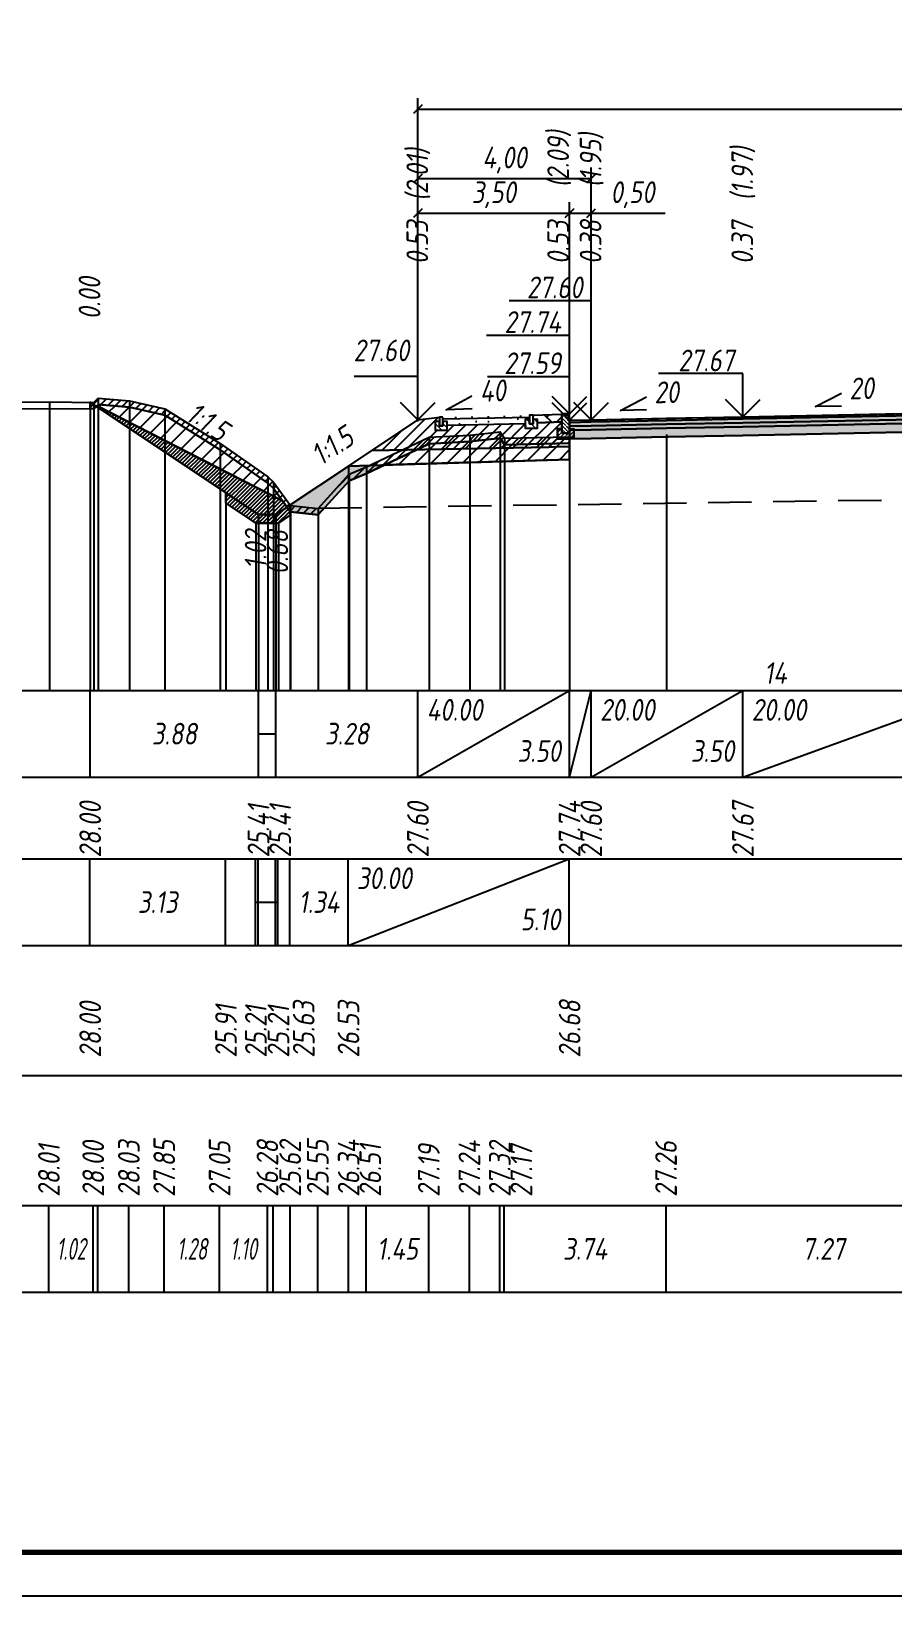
# Model space of a CAD drawing. Extents: x -717 to 1451, y -133302 to 233.
# Drawn here: x 98.2 to 197.6, y -108435.4 to -108255 of the extents above; entities that cross this region are included whole.
import ezdxf
from ezdxf.enums import TextEntityAlignment as Align

# ---------------------------------------------------------------- set-up
doc = ezdxf.new("R2010")
doc.units = 0
doc.linetypes.add('штриховая', pattern=[0.75, 0.5, -0.25])
for name, color, linetype in [('Интерполированный поперечник', 2, 'Continuous'), ('КОД_399', 252, 'Continuous'), ('Код_510', 7, 'Continuous'), ('Код_514', 1, 'Continuous'), ('Код_516', 1, 'Continuous'), ('Контур_0', 7, 'Continuous'), ('Контур_2660', 7, 'Continuous'), ('Контур_2665', 7, 'Continuous'), ('Контур_400', 7, 'Continuous'), ('Контур_508', 7, 'Continuous'), ('Контур_512', 7, 'Continuous'), ('Контур_513', 7, 'Continuous'), ('Красный поперечник', 1, 'Continuous'), ('Объём_2501', 7, 'Continuous'), ('Объём_2650', 7, 'Continuous'), ('Объём_2660', 7, 'Continuous'), ('Объём_2661', 7, 'Continuous'), ('Объём_2663', 7, 'Continuous'), ('Объём_2664', 7, 'Continuous'), ('Объём_2665', 7, 'Continuous'), ('Объём_2666', 7, 'Continuous'), ('Откосы', 7, 'Continuous'), ('Отметки покрытия', 7, 'Continuous'), ('Рабочие отметки', 7, 'Continuous'), ('Рабочие отметки доп.', 7, 'Continuous'), ('Слои выравнивания', 7, 'Continuous'), ('Таблица', 7, 'Continuous'), ('Уклоны проезжей части', 7, 'Continuous'), ('Черный поперечник', 3, 'Continuous')]:
    doc.layers.add(name, color=color, linetype=linetype)
for name, color, linetype, true_color in [('Контур_2540', 2, 'Continuous', 0xffff00), ('Контур_2562', 3, 'Continuous', 0x00ff00), ('Контур_2570', 7, 'Continuous', 0x80ff00), ('Контур_2583', 3, 'Continuous', 0x00ff00), ('Контур_2584', 3, 'Continuous', 0x00ff00), ('Контур_2725', 7, 'Continuous', 0x323232), ('Контур_2736', 4, 'Continuous', 0x00ffff), ('Контур_2737', 4, 'Continuous', 0x00ffff), ('Контур_2738', 4, 'Continuous', 0x00ffff), ('Контур_2739', 4, 'Continuous', 0x00ffff), ('Контур_2741', 4, 'Continuous', 0x00ffff), ('Контур_2742', 4, 'Continuous', 0x00ffff), ('Контур_2743', 4, 'Continuous', 0x00ffff), ('Контур_2744', 7, 'Continuous', 0xa4ffff), ('Контур_2745', 7, 'Continuous', 0xa4ffff), ('Контур_2747', 4, 'Continuous', 0x00ffff), ('Контур_2748', 4, 'Continuous', 0x00ffff), ('Контур_2749', 4, 'Continuous', 0x00ffff), ('Контур_2750', 4, 'Continuous', 0x00ffff), ('Контур_2751', 4, 'Continuous', 0x00ffff), ('Контур_2752', 4, 'Continuous', 0x00ffff), ('Контур_2760', 7, 'Continuous', 0x323232), ('Контур_2761', 7, 'Continuous', 0x323232), ('Контур_2762', 7, 'Continuous', 0x323232), ('Контур_2763', 7, 'Continuous', 0x323232), ('Контур_402', 7, 'Continuous', 0xff6464), ('Контур_703', 4, 'Continuous', 0x00ffff), ('Контур_705', 4, 'Continuous', 0x00ffff), ('Контур_707', 4, 'Continuous', 0x00ffff), ('Контур_720', 131, 'Continuous', 0xaaffff), ('Объём_2520', 7, 'Continuous', 0x80ffff), ('Объём_2540', 2, 'Continuous', 0xffff00), ('Объём_2562', 3, 'Continuous', 0x00ff00), ('Объём_2563', 7, 'Continuous', 0xff8000), ('Объём_2570', 7, 'Continuous', 0x80ff00), ('Объём_2583', 3, 'Continuous', 0x00ff00), ('Объём_2584', 3, 'Continuous', 0x00ff00), ('Объём_2594', 3, 'Continuous', 0x00ff00), ('Объём_2598', 3, 'Continuous', 0x00ff00), ('Объём_2600', 7, 'Continuous', 0x808000), ('Объём_2620', 2, 'Continuous', 0xffff00), ('Объём_2746', 2, 'Continuous', 0xffff00)]:
    doc.layers.add(name, color=color, linetype=linetype, true_color=true_color)
doc.styles.get("Standard").update_dxf_attribs({"font": 'txt', "height": 2.5})
doc.styles.add('М', font='romand.shx', dxfattribs={"width": 0.8, "oblique": 10, "height": 2.5})
doc.dimstyles.new('ISO-25', dxfattribs={"dimtxt": 2.5, "dimasz": 2.5, "dimexe": 1.25, "dimexo": 0.625, "dimtad": 1, "dimtxsty": 'Standard', "dimcen": 2.5, "dimadec": 0, "dimazin": 0, "dimtfac": 1, "dimtmove": 0, "dimatfit": 3, "dimfxl": 1, "dimarcsym": 0})

# ---------------------------------------------------------------- blocks, each defined once
blk = doc.blocks.new('_Oblique')
at = {"color": 0, "linetype": 'ByBlock', "lineweight": -2}
blk.add_line((-0.5, -0.5), (0.5, 0.5), dxfattribs=at)
blk = doc.blocks.new('*D3536')
at = {"color": 0, "lineweight": -2, "transparency": 16777216}
for p, q in [((142.82, -108299.23), (142.82, -108274.71)), ((142.82, -108275.96), (160.32, -108275.96)), ((160.32, -108299.28), (160.32, -108274.71))]:
    blk.add_line(p, q, dxfattribs=at)
at = {"layer": 'Defpoints', "color": 0, "transparency": 16777216}
for p in [(160.32, -108275.96), (142.82, -108299.86), (160.32, -108299.91)]:
    blk.add_point(p, dxfattribs=at)
at = {"color": 0, "lineweight": -2, "transparency": 16777216, "rotation": 180}
blk.add_blockref('_Oblique', (142.82, -108275.96), dxfattribs=at)
at = {"color": 0, "lineweight": -2, "transparency": 16777216}
blk.add_blockref('_Oblique', (160.32, -108275.96), dxfattribs=at)
at = {"color": 0, "transparency": 16777216, "insert": (151.57, -108273.84), "char_height": 2.5, "width": 9.5833, "attachment_point": 5, "style": 'М'}
blk.add_mtext('3,50', dxfattribs=at)
blk = doc.blocks.new('*D3538')
at = {"color": 0, "lineweight": -2, "transparency": 16777216}
for p, q in [((160.32, -108299.28), (160.32, -108274.71)), ((160.32, -108275.96), (162.82, -108275.96)), ((162.82, -108299.23), (162.82, -108274.71)), ((162.82, -108275.96), (171.34, -108275.96))]:
    blk.add_line(p, q, dxfattribs=at)
at = {"layer": 'Defpoints', "color": 0, "transparency": 16777216}
for p in [(162.82, -108275.96), (160.32, -108299.91), (162.82, -108299.86)]:
    blk.add_point(p, dxfattribs=at)
at = {"color": 0, "lineweight": -2, "transparency": 16777216, "rotation": 180}
blk.add_blockref('_Oblique', (160.32, -108275.96), dxfattribs=at)
at = {"color": 0, "lineweight": -2, "transparency": 16777216}
blk.add_blockref('_Oblique', (162.82, -108275.96), dxfattribs=at)
at = {"color": 0, "transparency": 16777216, "insert": (167.58, -108273.84), "char_height": 2.5, "width": 9.1667, "attachment_point": 5, "style": 'М'}
blk.add_mtext('0,50', dxfattribs=at)
blk = doc.blocks.new('*D3541')
at = {"color": 0, "lineweight": -2, "transparency": 16777216}
for p, q in [((142.82, -108299.98), (142.82, -108270.71)), ((162.82, -108299.23), (162.82, -108270.71)), ((142.82, -108271.96), (162.82, -108271.96))]:
    blk.add_line(p, q, dxfattribs=at)
at = {"layer": 'Defpoints', "color": 0, "transparency": 16777216}
for p in [(162.82, -108271.96), (162.82, -108299.86), (142.82, -108300.61)]:
    blk.add_point(p, dxfattribs=at)
at = {"color": 0, "lineweight": -2, "transparency": 16777216, "rotation": 180}
blk.add_blockref('_Oblique', (142.82, -108271.96), dxfattribs=at)
at = {"color": 0, "lineweight": -2, "transparency": 16777216}
blk.add_blockref('_Oblique', (162.82, -108271.96), dxfattribs=at)
at = {"color": 0, "transparency": 16777216, "insert": (152.82, -108269.84), "char_height": 2.5, "width": 9.1667, "attachment_point": 5, "style": 'М'}
blk.add_mtext('4,00', dxfattribs=at)
blk = doc.blocks.new('*D3542')
at = {"color": 0, "lineweight": -2, "transparency": 16777216}
for p, q in [((142.82, -108299.98), (142.82, -108262.71)), ((272.82, -108299.98), (272.82, -108262.71)), ((142.82, -108263.96), (272.82, -108263.96))]:
    blk.add_line(p, q, dxfattribs=at)
at = {"layer": 'Defpoints', "color": 0, "transparency": 16777216}
for p in [(272.82, -108263.96), (142.82, -108300.61), (272.82, -108300.61)]:
    blk.add_point(p, dxfattribs=at)
at = {"color": 0, "lineweight": -2, "transparency": 16777216, "rotation": 180}
blk.add_blockref('_Oblique', (142.82, -108263.96), dxfattribs=at)
at = {"color": 0, "lineweight": -2, "transparency": 16777216}
blk.add_blockref('_Oblique', (272.82, -108263.96), dxfattribs=at)
at = {"color": 0, "transparency": 16777216, "insert": (207.82, -108261.84), "char_height": 2.5, "width": 11.6667, "attachment_point": 5, "style": 'М'}
blk.add_mtext('26,00', dxfattribs=at)
blk = doc.blocks.new('БР100.30.18')
at = {"linetype": 'Continuous', "lineweight": 13}
h = blk.add_hatch(dxfattribs=at)
h.set_pattern_fill('ANSI35', scale=5)
h.set_pattern_definition([(45, (-1504.996, -4799.2297), (-0.88388348, 0.88388348), []), (45, (-1504.1121, -4799.2297), (-0.88388348, 0.88388348), [1.5625, -0.3125, 0, -0.3125])])
h.paths.add_polyline_path([(0.3, 3.47), (1.8, 3.47), (1.8, -1.03), (0, -1.03), (0, 1.97)])
h = blk.add_hatch(dxfattribs=at)
h.set_pattern_fill('ANSI35', scale=5, angle=90)
h.set_pattern_definition([(135, (-1504.996, -4800.7297), (-0.88388348, -0.88388348), []), (135, (-1504.996, -4799.8458), (-0.88388348, -0.88388348), [1.5625, -0.3125, 0, -0.3125])])
h.paths.add_polyline_path([(-1, -0.03), (0, -0.03), (0, -1.03), (1.8, -1.03), (1.8, -0.03), (2.8, -0.03), (2.8, -2.03), (-1, -2.03)])
at = {"color": 7, "lineweight": 30}
blk.add_lwpolyline([(1.8, -1.03), (0, -1.03), (0, 1.97), (0.3, 3.47), (1.8, 3.47)], close=True, dxfattribs=at)
at = {"linetype": 'Continuous'}
blk.add_lwpolyline([(0, -0.03), (-1, -0.03), (-1, -2.03), (2.8, -2.03), (2.8, -0.03), (1.8, -0.03)], dxfattribs=at)

msp = doc.modelspace()

# ---------------------------------------------------------------- hatches: boundary and pattern name
at = {"linetype": 'Continuous'}
h = msp.add_hatch(dxfattribs=at)
h.set_pattern_fill('ANSI31', color=256, scale=15, angle=45, style=0)
h.set_pattern_definition([(90, (-1729.6859, -113252.9083), (-1.875, 3e-16), [])])
h.paths.add_polyline_path([(145.702, -108299.483), (155.697, -108299.277), (155.697, -108299.477), (145.702, -108299.676)])
at = {"linetype": 'Continuous', "lineweight": 13}
h = msp.add_hatch(dxfattribs=at)
h.set_pattern_fill('ANSI35', scale=5, angle=90)
h.set_pattern_definition([(135, (-1685.6404, -42571.6493), (-0.883883476, -0.883883476), []), (135, (-1685.6404, -42570.7654), (-0.883883476, -0.883883476), [1.5625, -0.3125, 0, -0.3125])])
h.paths.add_polyline_path([(156.597, -108299.777), (156.097, -108299.777), (156.097, -108300.277), (155.697, -108300.277), (155.697, -108299.777), (155.197, -108299.777), (155.197, -108300.777), (156.597, -108300.777)])
at = {"linetype": 'Continuous'}
h = msp.add_hatch(dxfattribs=at)
h.set_pattern_fill('AR-HBONE', color=253, scale=0.3)
h.set_pattern_definition([(45, (-117.2497, -114105.1268), (0, 1.69705627), [3.6, -1.2]), (135, (-116.4011, -114104.2783), (1e-16, 1.69705627), [3.6, -1.2])])
h.paths.add_polyline_path([(155.697, -108299.277), (155.697, -108300.277), (155.697, -108300.277)])
h.paths.add_polyline_path([(159.418, -108299.129), (156.097, -108299.277), (156.097, -108299.777), (156.597, -108299.777), (156.597, -108300.156), (159.419, -108300.029)])
at = {"linetype": 'Continuous', "lineweight": 13}
h = msp.add_hatch(dxfattribs=at)
h.set_pattern_fill('ANSI35', scale=5, angle=90)
h.set_pattern_definition([(135, (-1675.2449, -42571.8553), (-0.883883476, -0.883883476), []), (135, (-1675.2449, -42570.9715), (-0.883883476, -0.883883476), [1.5625, -0.3125, 0, -0.3125])])
h.paths.add_polyline_path([(146.202, -108299.983), (145.702, -108299.983), (145.702, -108300.483), (145.302, -108300.483), (145.302, -108299.983), (144.802, -108299.983), (144.802, -108300.983), (146.202, -108300.983)])
at = {"layer": 'КОД_399'}
h = msp.add_hatch(dxfattribs=at)
h.set_pattern_fill('AR-CONC', scale=0.7, angle=45, style=0)
h.set_pattern_definition([(95, (-1729.768, -113252.9975), (3.860864, 3.2396496), [0.525, -5.775]), (40, (-1729.768, -113252.9975), (-4.409945, 3.036377), [0.42, -4.62]), (145.45144, (-1729.446, -113252.7275), (-0.549081, 6.2760265), [0.4461813, -4.907995]), (91.1842, (-1730.758, -113252.0076), (6.101854, 4.4632964), [0.7875, -8.6625]), (141.63564, (-1730.249, -113251.6356), (-0.1953, 9.447982), [0.669272, -7.361996]), (36.18416, (-1730.758, -113252.0076), (-0.1953, 9.447982), [0.63, -6.93]), (66, (-1730.0153, -113251.76), (4.947401, 0.9616773), [0.525, -5.775]), (11, (-1730.0153, -113251.76), (-2.38496, 4.793659), [0.42, -4.62]), (116.45144, (-1729.603, -113251.68), (2.562441, 5.7553363), [0.4461813, -4.907995]), (82.5, (-1729.7678, -113252.9975), (-1.5875523, 1.7079287), [0, -4.564, 0, -4.69, 0, -4.6375]), (52.5, (-1729.7678, -113252.9975), (-0.6501106, 3.2543661), [0, -2.674, 0, -4.459, 0, -1.7675]), (12.5, (-1730.8716, -113254.1013), (2.7539272, 2.5306453), [0, -1.75, 0, -5.46, 0, -7.245]), (2.5, (-1731.3666, -113254.5963), (2.3911299, 3.3821186), [0, -2.275, 0, -3.626, 0, -5.145])])
h.paths.add_polyline_path([(146.202, -108299.983), (145.702, -108299.983), (145.702, -108299.676), (155.697, -108299.477), (155.697, -108299.777), (155.197, -108299.777), (155.197, -108300.237), (146.202, -108300.416)])
at = {"layer": 'Объём_2563'}
h = msp.add_hatch(dxfattribs=at)
h.set_pattern_fill('ANSI31', color=256, scale=0.3)
h.paths.add_polyline_path([(158.818, -108302.023), (157.9, -108302.941), (137.483, -108303.349), (142.818, -108299.793), (145.302, -108299.483), (145.302, -108299.983), (144.802, -108299.983), (144.802, -108300.983), (146.202, -108300.983), (146.202, -108300.416), (155.197, -108300.238), (155.197, -108300.777), (156.597, -108300.777), (156.597, -108300.156), (159.419, -108300.029), (159.419, -108300.843), (158.919, -108300.844), (158.92, -108301.844), (160.318, -108301.843), (160.318, -108301.993)])
h.paths.add_polyline_path([(257.737, -108302.941), (256.818, -108302.023), (255.318, -108301.993), (255.319, -108301.843), (256.717, -108301.844), (256.718, -108300.844), (256.218, -108300.843), (256.218, -108300.029), (259.04, -108300.156), (259.04, -108300.777), (260.44, -108300.777), (260.44, -108300.237), (269.435, -108300.416), (269.435, -108300.983), (270.835, -108300.983), (270.835, -108299.983), (270.335, -108299.983), (270.335, -108299.483), (272.818, -108299.793), (278.153, -108303.349)])
at = {"layer": 'Объём_2570'}
h = msp.add_hatch(dxfattribs=at)
h.set_pattern_fill('ANSI31', color=256, scale=0.2)
h.paths.add_polyline_path([(160.318, -108302.506), (152.811, -108302.683), (152.311, -108301.933), (148.806, -108302.316), (144.125, -108302.567), (136.898, -108305.982), (134.876, -108306.835), (131.308, -108310.764), (128.127, -108310.416), (126.151, -108307.731), (125.498, -108307.106), (119.99, -108303.269), (113.602, -108299.268), (109.516, -108298.35), (105.935, -108298.048), (105.405, -108298.536), (105, -108298.532), (105, -108297.782), (105.405, -108297.786), (105.935, -108297.298), (109.516, -108297.6), (113.602, -108298.518), (119.99, -108302.519), (125.498, -108306.356), (126.151, -108306.981), (128.127, -108309.666), (131.308, -108310.014), (134.876, -108306.085), (136.898, -108305.232), (144.125, -108301.817), (148.806, -108301.566), (152.311, -108301.183), (152.811, -108301.933), (160.318, -108301.756)])
h.paths.add_polyline_path([(297.584, -108307.78), (294.063, -108307.887), (286.266, -108308.561), (285.426, -108308.05), (280.742, -108306.509), (272.968, -108303.572), (263.565, -108302.276), (259.192, -108301.804), (258.97, -108302.137), (258.488, -108302.624), (255.318, -108302.552), (255.318, -108301.802), (258.488, -108301.874), (258.97, -108301.387), (259.192, -108301.054), (263.565, -108301.526), (272.968, -108302.822), (280.742, -108305.759), (285.426, -108307.3), (286.266, -108307.811), (294.063, -108307.137), (297.584, -108307.03)])
at = {"layer": 'Объём_2600'}
h = msp.add_hatch(dxfattribs=at)
h.set_pattern_fill('ANSI31', color=6, scale=0.4)
h.paths.add_polyline_path([(105.935, -108298.048), (109.516, -108298.35), (113.602, -108299.268), (119.99, -108303.269), (125.498, -108307.106), (126.151, -108307.731), (127.201, -108309.158), (105.786, -108298.185)])
h.paths.add_polyline_path([(152.811, -108302.683), (160.318, -108302.506), (160.318, -108304.368), (138.958, -108305.008), (144.125, -108302.567), (148.806, -108302.316), (152.311, -108301.933)])
h.paths.add_polyline_path([(263.565, -108302.276), (272.968, -108303.572), (276.778, -108305.011), (255.318, -108304.368), (255.318, -108302.552), (258.488, -108302.624), (258.97, -108302.137), (259.192, -108301.804)])
h = msp.add_hatch(dxfattribs=at)
h.set_pattern_fill('HONEY', color=5, scale=0.3)
h.paths.add_polyline_path([(128.088, -108309.613), (134.808, -108305.133), (138.958, -108305.008), (136.898, -108305.982), (134.876, -108306.835), (131.308, -108310.764), (128.127, -108310.416), (128.088, -108310.363)])
h.paths.add_polyline_path([(280.742, -108306.509), (276.778, -108305.011), (280.829, -108305.133), (284.989, -108307.906)])
at = {"layer": 'Объём_2620'}
h = msp.add_hatch(dxfattribs=at)
h.set_pattern_fill('ANSI31', color=2, scale=0.1)
h.paths.add_polyline_path([(117.469, -108304.171), (127.201, -108309.158), (128.088, -108310.363), (128.088, -108310.815), (126.72, -108311.727), (124.115, -108311.727), (120.667, -108309.428), (120.667, -108308.227), (105.71, -108298.255), (105.786, -108298.185)])
h.paths.add_polyline_path([(285.426, -108308.05), (286.266, -108308.561), (294.063, -108307.887), (296.406, -108307.816), (295.38, -108308.5), (295.38, -108309.702), (291.932, -108312), (289.327, -108312), (285.88, -108309.702), (285.88, -108308.5), (284.989, -108307.906)])
at = {"layer": 'Слои выравнивания'}
for color, points in [(2, [(160.318, -108299.843), (162.818, -108299.793), (171.491, -108299.619), (180.318, -108299.443), (207.818, -108298.893), (207.818, -108299.143), (180.318, -108299.693), (171.491, -108299.869), (162.818, -108300.043), (160.318, -108300.093)]), (3, [(160.318, -108300.093), (162.818, -108300.043), (171.491, -108299.869), (180.318, -108299.693), (207.818, -108299.143), (207.818, -108299.593), (180.318, -108300.143), (171.491, -108300.319), (162.818, -108300.493), (160.318, -108300.543)]), (4, [(160.318, -108300.543), (162.818, -108300.493), (171.491, -108300.319), (180.318, -108300.143), (207.818, -108299.593), (207.818, -108300.043), (180.318, -108300.593), (171.491, -108300.769), (162.818, -108300.943), (160.318, -108300.993)]), (5, [(160.318, -108300.993), (162.818, -108300.943), (171.491, -108300.769), (180.318, -108300.593), (207.818, -108300.043), (207.818, -108301.043), (180.318, -108301.593), (171.491, -108301.769), (162.818, -108301.943), (160.318, -108301.993)])]:
    msp.add_hatch(color=color, dxfattribs=at).paths.add_polyline_path(points)

# ---------------------------------------------------------------- linework, layer by layer
at = {"flags": 128}
msp.add_lwpolyline([(-30.054, -108435.421), (389.946, -108435.421), (389.946, -108138.421), (-30.054, -108138.421)], close=True, dxfattribs=at)
at = {"const_width": 0.6, "flags": 128}
msp.add_lwpolyline([(-10.054, -108430.421), (384.946, -108430.421), (384.946, -108143.421), (-10.054, -108143.421)], close=True, dxfattribs=at)
for points in [[(145.702, -108299.483), (145.302, -108299.483), (145.302, -108300.483), (145.702, -108300.483), (145.702, -108299.483)], [(145.702, -108299.676), (155.697, -108299.477)], [(155.697, -108299.777), (155.197, -108299.777), (155.197, -108300.777), (156.597, -108300.777), (156.597, -108299.777), (156.097, -108299.777), (156.097, -108300.277), (155.697, -108300.277), (155.697, -108299.777)], [(156.097, -108299.277), (155.697, -108299.277), (155.697, -108300.277), (156.097, -108300.277), (156.097, -108299.277)], [(156.097, -108299.277), (159.418, -108299.129), (159.419, -108300.029), (156.597, -108300.156), (156.597, -108299.777), (156.097, -108299.777), (156.097, -108299.277)], [(145.302, -108299.983), (144.802, -108299.983), (144.802, -108300.983), (146.202, -108300.983), (146.202, -108299.983), (145.702, -108299.983), (145.702, -108300.483), (145.302, -108300.483), (145.302, -108299.983)], [(146.202, -108300.416), (155.197, -108300.238)]]:
    msp.add_lwpolyline(points)
at = {"layer": 'Интерполированный поперечник', "linetype": 'штриховая', "ltscale": 10, "flags": 128}
msp.add_lwpolyline([(131.323, -108309.983), (286.156, -108307.76)], dxfattribs=at)
at = {"layer": 'Код_510'}
for p, q in [((100.239, -108400.421), (100.239, -108390.421)), ((105.35, -108400.421), (105.35, -108390.421)), ((105.88, -108400.421), (105.88, -108390.421)), ((109.461, -108400.421), (109.461, -108390.421)), ((113.547, -108400.421), (113.547, -108390.421)), ((119.935, -108400.421), (119.935, -108390.421)), ((125.443, -108400.421), (125.443, -108390.421)), ((126.096, -108400.421), (126.096, -108390.421)), ((128.073, -108400.421), (128.073, -108390.421)), ((131.254, -108400.421), (131.254, -108390.421)), ((134.822, -108400.421), (134.822, -108390.421)), ((136.843, -108400.421), (136.843, -108390.421)), ((144.071, -108400.421), (144.071, -108390.421)), ((148.752, -108400.421), (148.752, -108390.421)), ((152.257, -108400.421), (152.257, -108390.421)), ((152.757, -108400.421), (152.757, -108390.421)), ((171.437, -108400.421), (171.437, -108390.421))]:
    msp.add_line(p, q, dxfattribs=at)
at = {"layer": 'Код_514'}
for p, q in [((105, -108341), (105, -108331)), ((124.417, -108341), (124.417, -108331)), ((126.417, -108341), (126.417, -108331)), ((142.818, -108341), (142.818, -108331)), ((142.818, -108341), (160.318, -108331)), ((160.318, -108341), (160.318, -108331)), ((160.318, -108341), (160.318, -108331)), ((160.318, -108341), (162.818, -108331)), ((162.818, -108341), (162.818, -108331)), ((162.818, -108341), (180.318, -108331)), ((180.318, -108341), (180.318, -108331)), ((180.318, -108341), (207.818, -108331)), ((124.417, -108336), (126.417, -108336))]:
    msp.add_line(p, q, dxfattribs=at)
at = {"layer": 'Код_516'}
for p, q in [((104.946, -108360.421), (104.946, -108350.421)), ((120.613, -108360.421), (120.613, -108350.421)), ((120.613, -108360.421), (120.613, -108350.421)), ((124.06, -108360.421), (124.06, -108350.421)), ((124.363, -108360.421), (124.363, -108350.421)), ((126.363, -108360.421), (126.363, -108350.421)), ((126.666, -108360.421), (126.666, -108350.421)), ((128.034, -108360.421), (128.034, -108350.421)), ((128.034, -108360.421), (128.034, -108350.421)), ((134.754, -108360.421), (134.754, -108350.421)), ((134.754, -108360.421), (160.264, -108350.421)), ((160.264, -108360.421), (160.264, -108350.421)), ((124.06, -108355.421), (124.363, -108355.421)), ((124.363, -108355.421), (126.363, -108355.421)), ((126.363, -108355.421), (126.666, -108355.421))]:
    msp.add_line(p, q, dxfattribs=at)
at = {"layer": 'Контур_0', "flags": 128}
for points in [[(142.818, -108299.793), (128.088, -108309.613), (128.088, -108309.613), (128.088, -108309.613), (128.088, -108309.613), (128.088, -108309.613), (128.088, -108309.613), (128.088, -108309.613), (128.088, -108309.613), (128.088, -108309.613), (128.088, -108309.613), (128.088, -108309.613), (128.088, -108309.613), (128.088, -108309.613), (128.088, -108309.613), (126.417, -108310.727), (124.417, -108310.727), (105, -108297.782), (105, -108297.782), (105, -108297.782), (105, -108297.782), (105, -108297.782), (105, -108297.782), (105, -108297.782), (105, -108297.782), (105, -108297.782), (105, -108297.782), (105, -108297.782), (105, -108297.782), (105, -108297.782)], [(142.818, -108299.793), (128.088, -108309.613), (128.088, -108309.613), (128.088, -108309.613), (128.088, -108309.613), (128.088, -108309.613), (128.088, -108309.613), (128.088, -108309.613), (128.088, -108309.613), (128.088, -108309.613), (128.088, -108309.613), (128.088, -108309.613), (128.088, -108309.613), (128.088, -108309.613), (128.088, -108309.613), (126.417, -108310.727)], [(137.483, -108303.349), (157.9, -108302.941), (158.818, -108302.023), (160.318, -108301.993)], [(158.818, -108302.023), (160.318, -108301.993), (160.318, -108302.893), (157.9, -108302.941), (158.818, -108302.023), (158.818, -108302.023)]]:
    msp.add_lwpolyline(points, dxfattribs=at)
at = {"layer": 'Контур_2540', "flags": 128}
msp.add_lwpolyline([(160.318, -108304.368), (134.808, -108305.133), (137.483, -108303.349), (160.318, -108302.893), (160.318, -108304.368), (160.318, -108304.368)], dxfattribs=at)
at = {"layer": 'Контур_2562', "flags": 128}
msp.add_lwpolyline([(142.818, -108299.793), (142.818, -108299.793), (142.818, -108299.793), (142.818, -108299.793), (142.818, -108299.793)], dxfattribs=at)
at = {"layer": 'Контур_2570', "flags": 128}
msp.add_lwpolyline([(80, -108296.936), (81.012, -108297.004), (84.122, -108297.684), (88.198, -108297.753), (89.567, -108298.554), (100.293, -108298.485), (105.405, -108298.536), (105.935, -108298.048), (109.516, -108298.35), (113.602, -108299.268), (119.99, -108303.269), (125.498, -108307.106), (126.151, -108307.731), (128.127, -108310.416), (131.308, -108310.764), (134.876, -108306.835), (136.898, -108305.982), (144.125, -108302.567), (148.806, -108302.316), (152.311, -108301.933), (152.811, -108302.683), (160.318, -108302.506)], dxfattribs=at)
at = {"layer": 'Контур_2583', "flags": 128}
for points in [[(124.115, -108311.727), (124.417, -108311.727), (124.417, -108310.727), (120.667, -108308.227), (120.667, -108309.428), (124.115, -108311.727)], [(128.088, -108310.815), (128.088, -108309.613), (126.417, -108310.727), (126.417, -108311.727), (126.72, -108311.727), (128.088, -108310.815)]]:
    msp.add_lwpolyline(points, dxfattribs=at)
at = {"layer": 'Контур_2584', "flags": 128}
msp.add_lwpolyline([(126.417, -108311.727), (126.417, -108310.727), (124.417, -108310.727), (124.417, -108311.727), (126.417, -108311.727)], dxfattribs=at)
at = {"layer": 'Контур_2660', "flags": 128}
msp.add_lwpolyline([(134.808, -108305.133), (160.318, -108304.368)], dxfattribs=at)
at = {"layer": 'Контур_2665', "flags": 128}
msp.add_lwpolyline([(142.818, -108299.793), (142.818, -108299.793)], dxfattribs=at)
at = {"layer": 'Контур_2725', "flags": 128}
msp.add_lwpolyline([(160.318, -108301.993), (162.818, -108301.943), (171.491, -108301.769), (180.318, -108301.593), (207.818, -108301.043), (207.959, -108301.045), (235.318, -108301.593), (235.516, -108301.596), (252.818, -108301.943), (255.318, -108301.993)], dxfattribs=at)
at = {"layer": 'Контур_2736', "flags": 128}
for points in [[(142.818, -108299.793), (128.088, -108309.613)], [(128.088, -108309.613), (126.417, -108310.727)]]:
    msp.add_lwpolyline(points, dxfattribs=at)
at = {"layer": 'Контур_2737', "flags": 128}
msp.add_lwpolyline([(128.088, -108309.613), (128.088, -108309.613)], dxfattribs=at)
at = {"layer": 'Контур_2738', "flags": 128}
msp.add_lwpolyline([(128.088, -108309.613), (128.088, -108309.613)], dxfattribs=at)
at = {"layer": 'Контур_2739', "flags": 128}
msp.add_lwpolyline([(128.088, -108309.613), (128.088, -108309.613)], dxfattribs=at)
at = {"layer": 'Контур_2741', "flags": 128}
msp.add_lwpolyline([(105, -108297.782), (105, -108297.782)], dxfattribs=at)
at = {"layer": 'Контур_2742', "flags": 128}
msp.add_lwpolyline([(105, -108297.782), (105, -108297.782)], dxfattribs=at)
at = {"layer": 'Контур_2743', "flags": 128}
msp.add_lwpolyline([(105, -108297.782), (105, -108297.782)], dxfattribs=at)
at = {"layer": 'Контур_2744', "flags": 128}
msp.add_lwpolyline([(105, -108297.782), (105, -108297.782)], dxfattribs=at)
msp.add_lwpolyline([(105, -108297.782), (105, -108297.782)], dxfattribs=at)
msp.add_lwpolyline([(105, -108297.782), (105, -108297.782)], dxfattribs=at)
msp.add_lwpolyline([(105, -108297.782), (105, -108297.782)], dxfattribs=at)
msp.add_lwpolyline([(105, -108297.782), (105, -108297.782)], dxfattribs=at)
msp.add_lwpolyline([(105, -108297.782), (105, -108297.782)], dxfattribs=at)
at = {"layer": 'Контур_2745', "flags": 128}
msp.add_lwpolyline([(128.088, -108309.613), (128.088, -108309.613)], dxfattribs=at)
msp.add_lwpolyline([(128.088, -108309.613), (128.088, -108309.613)], dxfattribs=at)
msp.add_lwpolyline([(128.088, -108309.613), (128.088, -108309.613)], dxfattribs=at)
msp.add_lwpolyline([(128.088, -108309.613), (128.088, -108309.613)], dxfattribs=at)
msp.add_lwpolyline([(128.088, -108309.613), (128.088, -108309.613)], dxfattribs=at)
msp.add_lwpolyline([(128.088, -108309.613), (128.088, -108309.613)], dxfattribs=at)
at = {"layer": 'Контур_2747', "flags": 128}
msp.add_lwpolyline([(128.088, -108309.613), (128.088, -108309.613)], dxfattribs=at)
at = {"layer": 'Контур_2748', "flags": 128}
msp.add_lwpolyline([(128.088, -108309.613), (128.088, -108309.613)], dxfattribs=at)
at = {"layer": 'Контур_2749', "flags": 128}
msp.add_lwpolyline([(128.088, -108309.613), (128.088, -108309.613)], dxfattribs=at)
at = {"layer": 'Контур_2750', "flags": 128}
msp.add_lwpolyline([(105, -108297.782), (105, -108297.782)], dxfattribs=at)
at = {"layer": 'Контур_2751', "flags": 128}
msp.add_lwpolyline([(105, -108297.782), (105, -108297.782)], dxfattribs=at)
at = {"layer": 'Контур_2752', "flags": 128}
msp.add_lwpolyline([(105, -108297.782), (105, -108297.782)], dxfattribs=at)
at = {"layer": 'Контур_2760', "flags": 128}
msp.add_lwpolyline([(160.318, -108299.843), (162.818, -108299.793), (171.491, -108299.619), (180.318, -108299.443), (207.818, -108298.893), (207.959, -108298.895), (235.318, -108299.443), (235.516, -108299.446), (252.818, -108299.793), (255.318, -108299.843)], dxfattribs=at)
at = {"layer": 'Контур_2761', "flags": 128}
msp.add_lwpolyline([(160.318, -108300.093), (162.818, -108300.043), (171.491, -108299.869), (180.318, -108299.693), (207.818, -108299.143), (207.959, -108299.145), (235.318, -108299.693), (235.516, -108299.696), (252.818, -108300.043), (255.318, -108300.093)], dxfattribs=at)
at = {"layer": 'Контур_2762', "flags": 128}
msp.add_lwpolyline([(160.318, -108300.543), (162.818, -108300.493), (171.491, -108300.319), (180.318, -108300.143), (207.818, -108299.593), (207.959, -108299.595), (235.318, -108300.143), (235.516, -108300.146), (252.818, -108300.493), (255.318, -108300.543)], dxfattribs=at)
at = {"layer": 'Контур_2763', "flags": 128}
msp.add_lwpolyline([(160.318, -108300.993), (162.818, -108300.943), (171.491, -108300.769), (180.318, -108300.593), (207.818, -108300.043), (207.959, -108300.045), (235.318, -108300.593), (235.516, -108300.596), (252.818, -108300.943), (255.318, -108300.993)], dxfattribs=at)
at = {"layer": 'Контур_400', "flags": 128}
msp.add_lwpolyline([(160.318, -108299.843), (162.818, -108299.793), (162.818, -108299.793), (162.818, -108299.793), (162.818, -108299.793), (162.818, -108299.793), (162.818, -108299.793), (180.318, -108299.443), (207.818, -108298.893)], dxfattribs=at)
at = {"layer": 'Контур_402', "flags": 128}
msp.add_lwpolyline([(134.808, -108305.133), (160.318, -108304.368), (160.318, -108301.993), (207.818, -108301.043), (255.318, -108301.993), (255.318, -108304.368), (280.829, -108305.133)], dxfattribs=at)
at = {"layer": 'Контур_508', "flags": 128}
msp.add_lwpolyline([(105, -108297.782), (120.667, -108308.227), (120.667, -108309.428), (124.115, -108311.727), (124.417, -108311.727), (126.417, -108311.727), (126.72, -108311.727), (128.088, -108310.815), (128.088, -108309.613), (134.808, -108305.133), (160.318, -108304.368), (160.318, -108301.993), (207.818, -108301.043)], dxfattribs=at)
at = {"layer": 'Контур_512', "flags": 128}
msp.add_lwpolyline([(105, -108297.782), (120.667, -108308.227), (120.667, -108309.428), (124.115, -108311.727), (124.417, -108311.727), (126.417, -108311.727), (126.72, -108311.727), (128.088, -108310.815), (128.088, -108309.613), (134.808, -108305.133), (160.318, -108304.368)], dxfattribs=at)
at = {"layer": 'Контур_513', "flags": 128}
msp.add_lwpolyline([(105, -108297.782), (120.667, -108308.227), (120.667, -108309.428), (124.115, -108311.727), (124.417, -108311.727), (126.417, -108311.727), (126.72, -108311.727), (128.088, -108310.815), (128.088, -108309.613), (134.808, -108305.133), (160.318, -108304.368), (160.318, -108301.993), (207.818, -108301.043)], dxfattribs=at)
at = {"layer": 'Контур_703', "flags": 128}
msp.add_lwpolyline([(142.818, -108299.793), (128.088, -108309.613)], dxfattribs=at)
at = {"layer": 'Контур_705', "flags": 128}
msp.add_lwpolyline([(128.088, -108309.613), (128.088, -108309.613)], dxfattribs=at)
at = {"layer": 'Контур_707', "flags": 128}
msp.add_lwpolyline([(124.417, -108310.727), (105, -108297.782)], dxfattribs=at)
at = {"layer": 'Контур_720', "flags": 128}
msp.add_lwpolyline([(126.417, -108310.727), (124.417, -108310.727)], dxfattribs=at)
at = {"layer": 'Красный поперечник'}
for p, q in [((105, -108297.782), (105, -108331)), ((105, -108297.782), (124.417, -108310.727)), ((126.417, -108310.727), (142.818, -108299.793)), ((160.318, -108299.843), (162.818, -108299.793)), ((162.818, -108299.793), (180.318, -108299.443)), ((180.318, -108299.443), (207.818, -108298.893)), ((134.808, -108305.133), (134.808, -108331)), ((160.318, -108304.368), (160.318, -108331)), ((120.667, -108308.227), (120.667, -108331)), ((120.667, -108309.428), (120.667, -108331)), ((124.417, -108310.727), (126.417, -108310.727)), ((128.088, -108309.613), (128.088, -108331)), ((124.115, -108311.727), (124.115, -108331)), ((124.417, -108311.727), (124.417, -108331)), ((126.417, -108311.727), (126.417, -108331)), ((126.72, -108311.727), (126.72, -108331)), ((128.088, -108310.815), (128.088, -108331))]:
    msp.add_line(p, q, dxfattribs=at)
at = {"layer": 'Объём_2501', "flags": 128}
msp.add_lwpolyline([(160.318, -108299.843), (162.818, -108299.793), (162.818, -108299.793), (162.818, -108299.793), (162.818, -108299.793), (162.818, -108299.793), (162.818, -108299.793), (180.318, -108299.443), (207.818, -108298.893)], dxfattribs=at)
at = {"layer": 'Объём_2520', "color": 250, "flags": 128}
msp.add_lwpolyline([(158.818, -108302.023), (160.318, -108301.993), (160.318, -108302.893), (157.9, -108302.941), (158.818, -108302.023), (158.818, -108302.023)], dxfattribs=at)
at = {"layer": 'Объём_2540', "flags": 128}
msp.add_lwpolyline([(160.318, -108304.368), (134.808, -108305.133), (137.483, -108303.349), (160.318, -108302.893), (160.318, -108304.368), (160.318, -108304.368)], dxfattribs=at)
at = {"layer": 'Объём_2562', "flags": 128}
msp.add_lwpolyline([(142.818, -108299.793), (142.818, -108299.793), (142.818, -108299.793), (142.818, -108299.793), (142.818, -108299.793)], dxfattribs=at)
at = {"layer": 'Объём_2563', "color": 250, "flags": 128}
msp.add_lwpolyline([(158.818, -108302.023), (157.9, -108302.941), (137.483, -108303.349), (142.818, -108299.793), (145.302, -108299.483), (145.302, -108299.983), (144.802, -108299.983), (144.802, -108300.983), (146.202, -108300.983), (146.202, -108300.416), (155.197, -108300.238), (155.197, -108300.777), (156.597, -108300.777), (156.597, -108300.156), (159.419, -108300.029), (159.419, -108300.843), (158.919, -108300.844), (158.92, -108301.844), (160.318, -108301.843), (160.318, -108301.993), (158.818, -108302.023), (158.818, -108302.023)], dxfattribs=at)
at = {"layer": 'Объём_2570', "flags": 128}
msp.add_lwpolyline([(160.318, -108302.506), (152.811, -108302.683), (152.311, -108301.933), (148.806, -108302.316), (144.125, -108302.567), (136.898, -108305.982), (134.876, -108306.835), (131.308, -108310.764), (128.127, -108310.416), (126.151, -108307.731), (125.498, -108307.106), (119.99, -108303.269), (113.602, -108299.268), (109.516, -108298.35), (105.935, -108298.048), (105.405, -108298.536), (105, -108298.532), (105, -108297.782), (105.405, -108297.786), (105.935, -108297.298), (109.516, -108297.6), (113.602, -108298.518), (119.99, -108302.519), (125.498, -108306.356), (126.151, -108306.981), (128.127, -108309.666), (131.308, -108310.014), (134.876, -108306.085), (136.898, -108305.232), (144.125, -108301.817), (148.806, -108301.566), (152.311, -108301.183), (152.811, -108301.933), (160.318, -108301.756), (160.318, -108302.506), (160.318, -108302.506)], dxfattribs=at)
at = {"layer": 'Объём_2583', "flags": 128}
for points in [[(124.115, -108311.727), (124.417, -108311.727), (124.417, -108310.727), (120.667, -108308.227), (120.667, -108309.428), (124.115, -108311.727)], [(128.088, -108310.815), (128.088, -108309.613), (126.417, -108310.727), (126.417, -108311.727), (126.72, -108311.727), (128.088, -108310.815)]]:
    msp.add_lwpolyline(points, dxfattribs=at)
at = {"layer": 'Объём_2584', "flags": 128}
msp.add_lwpolyline([(126.417, -108311.727), (126.417, -108310.727), (124.417, -108310.727), (124.417, -108311.727), (126.417, -108311.727)], dxfattribs=at)
at = {"layer": 'Объём_2594', "flags": 128}
for points in [[(124.417, -108310.727), (120.667, -108308.227)], [(128.088, -108309.613), (126.417, -108310.727)]]:
    msp.add_lwpolyline(points, dxfattribs=at)
at = {"layer": 'Объём_2598', "flags": 128}
msp.add_lwpolyline([(126.417, -108310.727), (124.417, -108310.727)], dxfattribs=at)
at = {"layer": 'Объём_2600', "flags": 128}
for points in [[(105, -108297.782), (105.71, -108298.255), (105.405, -108298.536), (105, -108298.532), (105, -108297.782), (105, -108297.782)], [(128.088, -108309.613), (134.808, -108305.133), (138.958, -108305.008), (136.898, -108305.982), (134.876, -108306.835), (131.308, -108310.764), (128.127, -108310.416), (128.088, -108310.363), (128.088, -108309.613), (128.088, -108309.613)]]:
    msp.add_lwpolyline(points, dxfattribs=at)
at = {"layer": 'Объём_2620', "flags": 128}
msp.add_lwpolyline([(117.469, -108304.171), (127.201, -108309.158), (128.088, -108310.363), (128.088, -108310.815), (126.72, -108311.727), (124.115, -108311.727), (120.667, -108309.428), (120.667, -108308.227), (105.71, -108298.255), (105.786, -108298.185), (117.469, -108304.171), (117.469, -108304.171)], dxfattribs=at)
at = {"layer": 'Объём_2650', "color": 6, "flags": 128}
for points in [[(105.935, -108298.048), (109.516, -108298.35), (113.602, -108299.268), (119.99, -108303.269), (125.498, -108307.106), (126.151, -108307.731), (127.201, -108309.158), (105.786, -108298.185), (105.935, -108298.048), (105.935, -108298.048)], [(152.811, -108302.683), (160.318, -108302.506), (160.318, -108304.368), (138.958, -108305.008), (144.125, -108302.567), (148.806, -108302.316), (152.311, -108301.933), (152.811, -108302.683), (152.811, -108302.683)]]:
    msp.add_lwpolyline(points, dxfattribs=at)
at = {"layer": 'Объём_2660', "flags": 128}
msp.add_lwpolyline([(134.808, -108305.133), (160.318, -108304.368)], dxfattribs=at)
at = {"layer": 'Объём_2661', "flags": 128}
msp.add_lwpolyline([(142.818, -108299.793), (128.088, -108309.613)], dxfattribs=at)
at = {"layer": 'Объём_2663', "flags": 128}
for points in [[(124.417, -108310.727), (105, -108297.782)], [(128.088, -108309.613), (126.417, -108310.727)]]:
    msp.add_lwpolyline(points, dxfattribs=at)
at = {"layer": 'Объём_2664', "flags": 128}
msp.add_lwpolyline([(126.417, -108310.727), (124.417, -108310.727)], dxfattribs=at)
at = {"layer": 'Объём_2665', "flags": 128}
msp.add_lwpolyline([(142.818, -108299.793), (142.818, -108299.793)], dxfattribs=at)
at = {"layer": 'Объём_2666', "flags": 128}
msp.add_lwpolyline([(142.818, -108299.793), (128.088, -108309.613)], dxfattribs=at)
at = {"layer": 'Объём_2746', "flags": 128}
for points in [[(144.125, -108302.567), (148.806, -108302.316), (152.311, -108301.933), (152.811, -108302.683), (152.811, -108304.593), (138.958, -108305.008), (144.125, -108302.567), (144.125, -108302.567)], [(124.417, -108310.727), (126.417, -108310.727), (127.718, -108309.86), (128.088, -108310.363), (128.088, -108310.815), (126.72, -108311.727), (124.115, -108311.727), (120.667, -108309.428), (120.667, -108308.227), (124.417, -108310.727), (124.417, -108310.727)]]:
    msp.add_lwpolyline(points, dxfattribs=at)
at = {"layer": 'Откосы', "color": 1, "flags": 128}
for points in [[(149.08, -108298.541), (146.083, -108298.661), (149.02, -108297.042)], [(169.199, -108298.665), (166.2, -108298.725), (169.169, -108297.165)], [(191.699, -108298.215), (188.7, -108298.275), (191.669, -108296.715)]]:
    msp.add_lwpolyline(points, dxfattribs=at)
at = {"layer": 'Отметки покрытия', "color": 1}
for p, q in [((162.818, -108286.093), (153.348, -108286.093)), ((162.818, -108299.793), (162.818, -108286.093)), ((160.318, -108290.093), (150.715, -108290.093)), ((160.318, -108299.093), (160.318, -108290.093)), ((180.318, -108294.443), (170.569, -108294.443)), ((180.318, -108299.443), (180.318, -108294.443)), ((142.818, -108294.793), (135.468, -108294.793)), ((142.818, -108299.793), (142.818, -108294.793)), ((160.318, -108294.843), (150.824, -108294.843)), ((160.318, -108299.843), (160.318, -108294.843)), ((142.818, -108299.793), (140.818, -108297.793)), ((142.818, -108299.793), (144.818, -108297.793)), ((160.318, -108299.093), (158.318, -108297.093)), ((160.318, -108299.843), (158.318, -108297.843)), ((160.318, -108299.093), (162.318, -108297.093)), ((160.318, -108299.843), (162.318, -108297.843)), ((162.818, -108299.793), (160.818, -108297.793)), ((162.818, -108299.793), (164.818, -108297.793)), ((180.318, -108299.443), (178.318, -108297.443)), ((180.318, -108299.443), (182.318, -108297.443))]:
    msp.add_line(p, q, dxfattribs=at)
at = {"layer": 'Слои выравнивания'}
msp.add_line((160.318, -108299.843), (160.318, -108331), dxfattribs=at)
at = {"layer": 'Слои выравнивания', "color": 2, "flags": 128}
msp.add_lwpolyline([(160.318, -108299.843), (162.818, -108299.793), (171.491, -108299.619), (180.318, -108299.443), (207.818, -108298.893), (207.818, -108299.143), (180.318, -108299.693), (171.491, -108299.869), (162.818, -108300.043), (160.318, -108300.093)], close=True, dxfattribs=at)
at = {"layer": 'Слои выравнивания', "color": 3, "flags": 128}
msp.add_lwpolyline([(160.318, -108300.093), (162.818, -108300.043), (171.491, -108299.869), (180.318, -108299.693), (207.818, -108299.143), (207.818, -108299.593), (180.318, -108300.143), (171.491, -108300.319), (162.818, -108300.493), (160.318, -108300.543)], close=True, dxfattribs=at)
at = {"layer": 'Слои выравнивания', "color": 4, "flags": 128}
msp.add_lwpolyline([(160.318, -108300.543), (162.818, -108300.493), (171.491, -108300.319), (180.318, -108300.143), (207.818, -108299.593), (207.818, -108300.043), (180.318, -108300.593), (171.491, -108300.769), (162.818, -108300.943), (160.318, -108300.993)], close=True, dxfattribs=at)
at = {"layer": 'Слои выравнивания', "color": 5, "flags": 128}
msp.add_lwpolyline([(160.318, -108300.993), (162.818, -108300.943), (171.491, -108300.769), (180.318, -108300.593), (207.818, -108300.043), (207.818, -108301.043), (180.318, -108301.593), (171.491, -108301.769), (162.818, -108301.943), (160.318, -108301.993)], close=True, dxfattribs=at)
at = {"layer": 'Таблица'}
for p, q in [((80, -108331), (322.584, -108331)), ((80, -108341), (322.584, -108341)), ((80, -108350.421), (322.584, -108350.421)), ((79.946, -108360.421), (322.53, -108360.421)), ((79.946, -108375.421), (322.53, -108375.421)), ((79.946, -108390.421), (322.53, -108390.421)), ((79.946, -108400.421), (322.53, -108400.421))]:
    msp.add_line(p, q, dxfattribs=at)
at = {"layer": 'Уклоны проезжей части', "color": 1, "flags": 128}
for points in [[(149.08, -108298.541), (146.083, -108298.661), (149.02, -108297.042)], [(169.199, -108298.665), (166.2, -108298.725), (169.169, -108297.165)], [(191.699, -108298.215), (188.7, -108298.275), (191.669, -108296.715)]]:
    msp.add_lwpolyline(points, dxfattribs=at)
at = {"layer": 'Черный поперечник', "color": 7}
for p, q in [((100.293, -108297.735), (100.293, -108331)), ((105.405, -108297.786), (105.405, -108331)), ((105.935, -108297.298), (105.935, -108331)), ((109.516, -108297.6), (109.516, -108331)), ((113.602, -108298.518), (113.602, -108331)), ((148.806, -108301.566), (148.806, -108331)), ((152.311, -108301.183), (152.311, -108331)), ((171.491, -108301.493), (171.491, -108331)), ((119.99, -108302.519), (119.99, -108331)), ((144.125, -108301.817), (144.125, -108331)), ((152.811, -108301.933), (152.811, -108331)), ((136.898, -108305.232), (136.898, -108331)), ((125.498, -108306.356), (125.498, -108331)), ((126.151, -108306.981), (126.151, -108331)), ((134.876, -108306.085), (134.876, -108331)), ((128.127, -108309.666), (128.127, -108331)), ((131.308, -108310.014), (131.308, -108331))]:
    msp.add_line(p, q, dxfattribs=at)
at = {"layer": 'Черный поперечник', "flags": 128}
msp.add_lwpolyline([(80, -108296.186), (81.012, -108296.254), (84.122, -108296.934), (88.198, -108297.003), (89.567, -108297.804), (100.293, -108297.735), (105.405, -108297.786), (105.935, -108297.298), (109.516, -108297.6), (113.602, -108298.518), (119.99, -108302.519), (125.498, -108306.356), (126.151, -108306.981), (128.127, -108309.666), (131.308, -108310.014), (134.876, -108306.085), (136.898, -108305.232), (144.125, -108301.817), (148.806, -108301.566), (152.311, -108301.183), (152.811, -108301.933), (160.318, -108301.756)], dxfattribs=at)

# ---------------------------------------------------------------- block references
at = {"lineweight": 18, "xscale": -0.5, "yscale": 0.5, "zscale": 0.5, "rotation": 0.05553677703885818}
msp.add_blockref('БР100.30.18', (160.319, -108300.826), dxfattribs=at)

# ---------------------------------------------------------------- texts
at = {"layer": 'Код_510', "style": 'М', "oblique": 10, "width": 0.8}
for s, p in [('28.00', (105.35, -108389.421)), ('28.03', (109.461, -108389.421)), ('27.85', (113.547, -108389.421)), ('27.05', (119.935, -108389.421)), ('26.28', (125.443, -108389.421)), ('25.62', (128.073, -108389.421)), ('25.55', (131.254, -108389.421)), ('26.34', (134.822, -108389.421)), ('27.24', (148.752, -108389.421)), ('27.32', (152.257, -108389.421)), ('28.01', (100.239, -108389.421)), ('26.51', (137.322, -108389.421)), ('27.19', (144.071, -108389.421)), ('27.17', (154.757, -108389.421)), ('27.26', (171.437, -108389.421))]:
    msp.add_text(s, height=2.5, rotation=90, dxfattribs=at).set_placement(p, align=Align.MIDDLE_LEFT)
at = {"layer": 'Код_510', "style": 'М', "oblique": 10}
for s, width, p in [('1.02', 0.6, (102.795, -108395.421)), ('1.28', 0.6, (116.741, -108395.421)), ('1.10', 0.6, (122.689, -108395.421)), ('1.45', 0.8, (140.457, -108395.421)), ('3.74', 0.8, (162.097, -108395.421)), ('7.27', 0.8, (189.6, -108395.421))]:
    msp.add_text(s, height=2.5, dxfattribs=dict(at, width=width)).set_placement(p, align=Align.MIDDLE_CENTER)
at = {"layer": 'Код_514', "style": 'М', "oblique": 10, "width": 0.8}
for s, p in [('40.00', (143.818, -108332)), ('20.00', (163.818, -108332)), ('20.00', (181.318, -108332))]:
    msp.add_text(s, height=2.5, dxfattribs=at).set_placement(p, align=Align.TOP_LEFT)
for s, p in [('3.88', (114.709, -108336)), ('3.28', (134.618, -108336))]:
    msp.add_text(s, height=2.5, dxfattribs=at).set_placement(p, align=Align.MIDDLE_CENTER)
for p in [(159.318, -108340), (179.318, -108340)]:
    msp.add_text('3.50', height=2.5, dxfattribs=at).set_placement(p, align=Align.BOTTOM_RIGHT)
for s, p in [('28.00', (105, -108350.293)), ('25.41', (124.417, -108350.293)), ('25.41', (126.917, -108350.293)), ('27.60', (142.818, -108350.293)), ('27.74', (160.318, -108350.293)), ('27.60', (162.818, -108350.293)), ('27.67', (180.318, -108350.293))]:
    msp.add_text(s, height=2.5, rotation=90, dxfattribs=at).set_placement(p, align=Align.MIDDLE_LEFT)
at = {"layer": 'Код_516', "style": 'М', "oblique": 10, "width": 0.8}
msp.add_text('30.00', height=2.5, dxfattribs=at).set_placement((135.754, -108351.421), align=Align.TOP_LEFT)
for s, p in [('3.13', (112.779, -108355.421)), ('1.34', (131.394, -108355.421))]:
    msp.add_text(s, height=2.5, dxfattribs=at).set_placement(p, align=Align.MIDDLE_CENTER)
msp.add_text('5.10', height=2.5, dxfattribs=at).set_placement((159.264, -108359.421), align=Align.BOTTOM_RIGHT)
for s, p in [('25.63', (129.635, -108373.371)), ('26.53', (134.808, -108373.371)), ('26.68', (160.318, -108373.371)), ('28.00', (105, -108373.371)), ('25.91', (120.667, -108373.371)), ('25.21', (124.115, -108373.371)), ('25.21', (126.72, -108373.371))]:
    msp.add_text(s, height=2.5, rotation=90, dxfattribs=at).set_placement(p, align=Align.MIDDLE_LEFT)
at = {"layer": 'Откосы', "color": 1, "style": 'М', "oblique": 10, "width": 0.8}
for s, rotation, p in [('40', 2.29061, (151.528, -108298.443)), ('20', 1.14576, (171.548, -108298.618)), ('20', 1.14576, (194.048, -108298.168)), ('1:1.5', 326.30994, (117.481, -108301.704)), ('1:1.5', 33.69007, (134.063, -108304.427))]:
    msp.add_text(s, height=2.5, rotation=rotation, dxfattribs=at).set_placement(p, align=Align.BOTTOM_CENTER)
at = {"layer": 'Отметки покрытия', "color": 1, "style": 'М', "oblique": 10, "width": 0.8}
for s, p in [('27.60', (161.818, -108286.524)), ('27.74', (159.318, -108290.524)), ('27.60', (141.818, -108293.793)), ('27.59', (159.318, -108295.274)), ('27.67', (179.318, -108294.953))]:
    msp.add_text(s, height=2.5, dxfattribs=at).set_placement(p, align=Align.BOTTOM_RIGHT)
at = {"layer": 'Рабочие отметки', "color": 1, "style": 'М', "oblique": 10, "width": 0.8}
for s, p in [('0.53', (142.74, -108281.843)), ('0.53', (158.99, -108281.843)), ('0.38', (162.74, -108281.843)), ('0.37', (180.24, -108281.843)), ('0.00', (104.922, -108288.213))]:
    msp.add_text(s, height=2.5, rotation=90, dxfattribs=at).set_placement(p, align=Align.MIDDLE_LEFT)
for s, p in [('1.02', (124.089, -108312.505)), ('0.68', (126.589, -108312.505))]:
    msp.add_text(s, height=2.5, rotation=90, dxfattribs=at).set_placement(p, align=Align.MIDDLE_RIGHT)
at = {"layer": 'Рабочие отметки доп.', "color": 1, "style": 'М', "oblique": 10, "width": 0.8}
for s, p in [('(2.09)', (158.99, -108272.973)), ('(1.95)', (162.74, -108272.973)), ('(2.01)', (142.74, -108274.543)), ('(1.97)', (180.24, -108274.493))]:
    msp.add_text(s, height=2.5, rotation=90, dxfattribs=at).set_placement(p, align=Align.MIDDLE_LEFT)
at = {"layer": 'Слои выравнивания', "style": 'М', "oblique": 10, "width": 0.8}
msp.add_text('14', height=2.5, dxfattribs=at).set_placement((184.068, -108331), align=Align.BOTTOM_CENTER)
at = {"layer": 'Уклоны проезжей части', "color": 1, "style": 'М', "oblique": 10, "width": 0.8}
for s, rotation, p in [('40', 2.29061, (151.528, -108298.443)), ('20', 1.14576, (171.548, -108298.618)), ('20', 1.14576, (194.048, -108298.168)), ('1:1.5', 33.69007, (134.063, -108304.427))]:
    msp.add_text(s, height=2.5, rotation=rotation, dxfattribs=at).set_placement(p, align=Align.BOTTOM_CENTER)

# ---------------------------------------------------------------- dimensions: what is measured, and where the dimension line sits
at = {"color": 5}
for base, p1, p2, picture, middle in [((272.818, -108263.955), (142.818, -108300.605), (272.818, -108300.605), '*D3542', (207.818, -108261.842)), ((162.818, -108271.955), (142.818, -108300.605), (162.818, -108299.855), '*D3541', (152.818, -108269.842)), ((160.318, -108275.955), (142.818, -108299.855), (160.318, -108299.905), '*D3536', (151.568, -108273.842)), ((162.818, -108275.955), (160.318, -108299.905), (162.818, -108299.855), '*D3538', (167.58, -108273.842))]:
    dim = msp.add_linear_dim(base=base, p1=p1, p2=p2, angle=180, dimstyle='ISO-25', override={"dimasz": 1, "dimlfac": 0.2, "dimzin": 0, "dimtxsty": 'М', "dimblk1": 'Oblique', "dimblk2": 'Oblique', "dimsah": 1}, dxfattribs=at)
    dim.commit()
    dim.dimension.update_dxf_attribs({"geometry": picture, "text_midpoint": middle})

doc.saveas('drawing.dxf')
